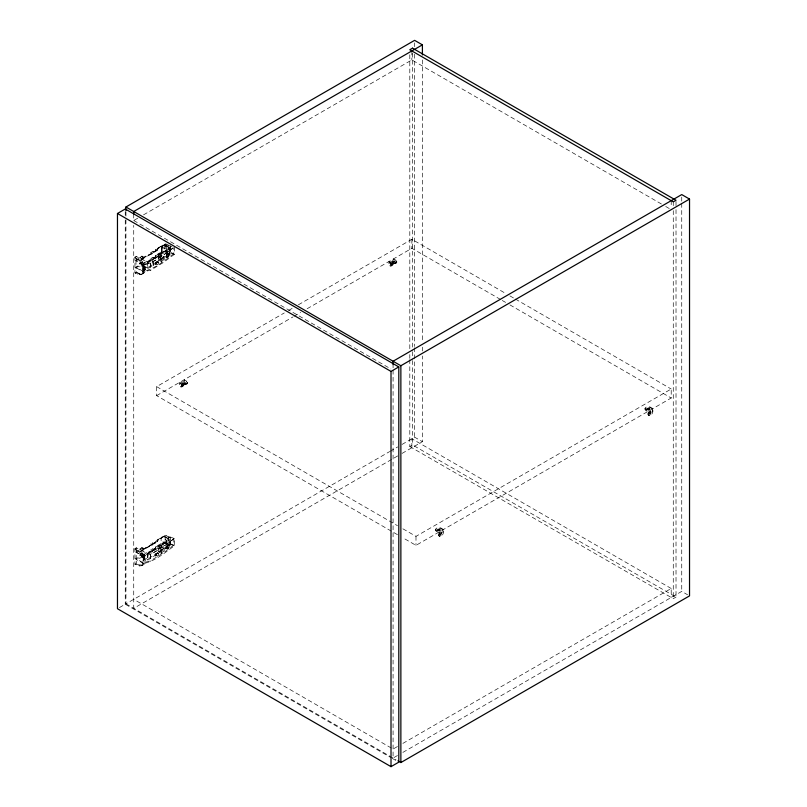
<?xml version="1.0" encoding="UTF-8"?>
<svg xmlns="http://www.w3.org/2000/svg" width="807" height="807" viewBox="0 0 807 807"><rect width="100%" height="100%" fill="white"/><g stroke="black" fill="none" stroke-linecap="round" stroke-linejoin="round"><path stroke-width="0.61" stroke-dasharray="4.04 3.03" d="M169.389 251.058L169.389 245.61L168.623 245.853C164.9 243.351 156.155 246.074 166.464 249.04L168.956 247.598L170.66 252.056L166.464 254.477C156.114 251.32 164.921 248.879 168.623 251.3L170.196 251.138L170.66 252.056L170.59 246.115M161.733 537.381L162.288 536.605L165.405 536.362L170.59 537.553L170.66 543.494L166.464 545.915C159.695 546.47 158.828 531.299 166.464 540.478L168.956 539.036L170.66 543.494L169.894 542.465L166.091 541.83L162.288 542.052L161.733 542.818M439.492 533.941L439.22 533.588A1.624 0.938 -60 0 1 440.329 531.964A1.624 0.938 -60 0 1 441.439 532.307L439.22 534.274A1.624 0.938 -60 0 0 440.329 534.617A1.624 0.938 -60 0 0 441.439 532.993L439.2 534.103M648.889 413.043L648.616 412.69A1.624 0.938 -60 0 1 649.726 411.076A1.624 0.938 -60 0 1 650.835 411.419L648.616 413.376A1.624 0.938 -60 0 0 649.726 413.719A1.624 0.938 -60 0 0 650.835 412.095L648.596 413.214M134.94 257.12L136.302 256.333C141.548 259.34 147.641 266.562 144.201 272.746L142.849 273.533C146.289 267.339 140.196 260.116 134.94 257.12L134.94 272.877L137.644 274.229L141.487 274.39L142.839 273.603L139.006 273.442L136.302 272.09L135.919 267.107L137.866 265.977L140.347 266.552L157.476 256.666L158.202 254.83L165.546 250.594L173.798 253.691L173.798 248.395M155.126 542.909L155.801 541.225L165.546 535.687L173.798 538.773L173.798 545.129L165.546 542.032L158.202 546.268L157.476 548.104L140.347 557.99L137.866 557.415L135.919 558.545L136.121 559.382L143.696 563.548C144.857 557.344 140.035 551.484 134.94 548.558L134.94 564.315L139.712 566.06L142.839 565.041L143.707 563.548C155.317 560.946 164.84 552.734 174.373 545.794L174.373 538.541L165.546 535.233L155.801 540.771L155.126 542.909L150.818 544.271L152.624 542.768L153.602 543.333L155.126 542.455M155.126 251.017L153.602 251.895L152.624 251.33L150.818 252.833L155.126 251.471L155.801 249.333L163.266 245.025L170.438 247.709L170.438 254.054L147.913 268.6L139.752 263.889L141.871 261.912L143.343 262.628L142.809 263.566L143.394 262.769M155.126 251.471L155.801 249.333M173.434 247.789C164.114 254.75 154.621 262.406 143.202 265.029L135.919 260.752L137.866 259.632L140.347 260.207L157.476 250.321L158.202 248.031L165.546 243.795L169.954 245.449M157.476 250.321L158.202 248.031M155.126 256.919L153.602 257.796L152.624 257.231L150.818 258.724L155.126 257.372L155.801 255.224L163.266 250.916L169.863 253.388L169.863 247.941L163.266 245.025M155.126 257.372L155.801 255.224M135.919 267.561L137.866 266.431L140.347 267.006L157.476 257.12L158.202 254.83M157.476 541.759L158.202 539.469L157.476 541.759L140.347 551.645L137.866 551.07L135.919 552.2L143.202 556.467C155.005 553.814 164.719 545.653 174.373 538.541M155.126 548.357L153.602 549.234L152.624 548.669L150.818 550.162L155.126 548.81L155.801 546.662L163.266 542.354L169.863 544.826L169.863 539.379L163.266 536.463L170.438 539.147L170.438 545.492L147.913 560.038L139.752 555.327L141.871 553.35L143.343 554.066L142.809 555.004L143.394 554.207M155.126 548.81L155.801 546.662M135.919 558.999L137.866 557.869L140.347 558.444L157.476 548.558L158.202 546.268M168.441 255.819L166.595 257.504L165.405 256.283C165.294 253.731 169.995 251.31 168.441 255.819L167.231 257.06L165.657 257.06M169.863 253.388L147.429 267.863L147.429 262.416L139.752 257.988L141.871 256.011L143.343 256.737L142.809 257.665L143.394 256.878M139.752 257.988L141.871 256.465L143.394 257.332M139.752 263.889L141.871 262.366L143.394 263.223M169.863 544.826L147.429 559.301L147.429 553.854L139.752 549.426L141.871 547.449L143.343 548.175L142.809 549.103L143.394 548.316M139.752 549.426L141.871 547.903L143.394 548.77M139.752 555.327L141.871 553.804L143.394 554.661M173.798 253.691C164.285 260.59 154.863 268.973 143.202 271.374L135.919 267.107M173.798 538.773L164.144 546.016L150.304 554.57L150.304 560.915L143.202 562.812L135.959 558.636M173.798 545.129L164.144 552.371L150.304 560.915M164.194 256.455L161.259 258.371L161.259 262.003L160.754 258.079L164.194 256.455L164.194 260.086L161.259 262.003M174.373 247.103L174.373 254.356L163.155 262.668L150.566 270.295L144.947 271.384L144.947 264.131M164.194 547.892L161.259 549.809L161.259 553.441L160.754 549.517L164.194 547.892L164.194 551.524L161.259 553.441M170.438 247.709L152.735 259.36L152.735 264.797M161.652 545.27L170.438 539.147M144.554 270.597L144.554 264.242C155.993 262.709 164.517 253.448 173.798 247.335L165.546 244.249L155.801 249.787M160.754 261.71L163.74 259.824L163.74 256.192M141.487 274.39L144.201 272.746M160.754 553.148L163.74 551.262L163.74 547.63M141.487 565.828L144.201 564.184C147.641 558 141.548 550.778 136.302 547.771L134.94 548.558M162.187 253.63L153.219 259.188L153.219 265.533M158.424 256.737L161.925 255.143L161.925 258.775L158.908 260.641L158.424 256.737L158.908 260.641M158.908 257.019L161.925 255.143M158.424 260.368L161.44 258.492L161.44 254.861M152.735 550.798L162.187 545.068M158.424 548.175L161.925 546.581L161.925 550.213L158.908 552.089L158.424 548.175L158.908 552.089M158.908 548.457L161.925 546.581M158.424 551.806L161.44 549.93L161.44 546.309M133.73 214.026L133.73 220.503L138.098 217.981M143.555 214.833L411.863 59.93L661.397 203.989M135.435 257.342L136.786 256.555M137.644 258.896L139.006 258.109M135.919 260.752L137.866 259.178L140.347 259.753L157.476 249.867M142.809 257.665L143.606 258.129L145.603 256.233L150.707 254.134L146.481 256.465L145.603 256.233M142.809 257.211L143.606 257.675L144.715 256.747M139.712 260.883L141.074 260.096M150.707 254.588L152.291 253.68L150.818 252.379M141.487 263.163L142.839 262.386M155.801 255.678L163.266 251.37L170.438 254.054M142.809 263.566L143.606 264.02L144.715 262.638L150.213 259.753L152.291 259.572L150.818 258.724M142.809 263.112L143.606 263.566L144.715 262.638M150.707 260.036L144.735 263.375M158.202 255.284L165.546 251.048L174.373 254.356M142.849 265.594L144.201 264.807M134.94 272.877L136.302 272.09M143.707 268.005L145.058 267.218M135.435 273.22L136.786 272.433M143.999 270.224L145.351 269.437M137.644 274.229L139.006 273.442M136.302 267.843L143.696 272.11L145.058 271.323M139.712 274.622L141.074 273.845M397.458 534.668L156.649 395.632L156.649 386.634L284.256 312.965M288.613 310.443L292.981 307.921M298.429 304.774L411.863 239.286L505.575 293.395M156.649 395.632L292.981 316.919M294.071 316.283L300.618 312.511M307.154 308.728L411.863 248.284L501.218 299.871M180.122 383.396L184.712 380.753L186.71 381.903A3.268 1.886 0 0 1 186.427 384.384A3.268 1.886 0 0 1 182.13 384.556L180.122 383.396L180.122 385.706A3.268 1.886 -60 0 0 182.422 386.704A3.268 1.886 -60 0 0 184.712 383.063L184.712 380.753M389.529 262.497L394.109 259.854L396.116 261.014A3.268 1.886 0 0 1 395.823 263.496A3.268 1.886 0 0 1 391.526 263.657L389.529 262.497L389.529 264.817A3.268 1.886 -60 0 0 391.819 265.806A3.268 1.886 -60 0 0 394.109 262.174L394.109 259.854M181.575 385.373L185.691 382.659L181.595 385.534A1.624 0.938 -60 0 0 182.705 385.877A1.624 0.938 -60 0 0 183.814 384.253L183.542 383.9M390.971 264.474L395.087 261.771L390.992 264.635A1.624 0.938 -60 0 0 392.101 264.978A1.624 0.938 -60 0 0 393.211 263.364L392.938 263.011M135.919 552.2L137.866 550.616L140.347 551.191L157.476 541.305M136.121 559.382L136.302 552.028L143.696 556.295L144.947 555.569L144.947 562.832M142.809 549.103L143.606 549.567L145.603 547.671L152.291 544.664L150.707 546.026L145.603 547.671M142.809 548.649L143.606 549.113L144.715 548.185M155.801 547.116L163.266 542.808L170.438 545.492M142.809 555.004L143.606 555.458L144.715 554.076L150.213 551.191L152.291 551.01L150.818 550.162M142.809 554.55L143.606 555.004L144.715 554.076M158.202 546.722L165.546 542.486L174.373 545.794M150.707 551.474L144.735 554.812M139.752 548.972L147.913 553.693L153.219 550.626M134.94 564.315L136.302 563.528L136.302 559.281M119.416 607.6L125.256 604.221L391.173 757.753M125.942 219.605L125.942 603.828L389.559 451.627M390.043 451.345L397.68 446.937M402.047 444.425L414.606 437.162L422.404 441.661L422.404 355.998M409.805 359.64L409.805 446.553L412.548 444.97L676.014 597.079L676.014 209.084M397.68 455.935L133.73 608.327L133.73 225.365M402.047 453.413L422.404 441.661M402.915 528.817L415.988 536.362L671.202 389.014L671.202 398.012L415.988 545.361L402.915 537.815M437.344 530.885L439.422 529.503A1.624 0.938 0 0 0 437.465 529.654A1.624 0.938 0 0 0 437.202 530.784L440.017 529.846A1.624 0.938 0 0 1 439.754 530.976A1.624 0.938 0 0 1 437.798 531.127L437.626 530.713M646.74 409.986L648.818 408.604A1.624 0.938 0 0 0 646.861 408.756A1.624 0.938 0 0 0 646.609 409.885L649.413 408.947A1.624 0.938 0 0 1 649.151 410.077A1.624 0.938 0 0 1 647.194 410.228L647.022 409.825M437.626 531.046L439.876 529.745M647.022 410.148L649.282 408.846M439.2 533.78L441.459 532.479M648.596 412.881L650.856 411.58M397.437 746.536L393.08 749.057L133.73 599.329M402.895 743.388L671.202 588.485L671.202 597.473M397.437 755.534L393.08 758.055L393.08 370.06M402.885 752.396L681.744 591.39L687.584 594.769M409.805 446.553L673.27 598.663L676.014 597.079M142.839 565.041L139.006 564.88L136.302 563.528M168.441 253.247L166.595 254.336L166.02 257.272M166.02 548.71L167.392 548.589L168.441 547.257L166.323 548.78L165.405 547.721C167.11 544.13 170.257 541.739 165.798 547.953L165.657 548.498M169.208 253.64L167.029 254.588L166.383 257.483L167.967 257.483L169.783 254.609L169.208 253.64L169.208 255.466L167.029 257.756L166.232 256.757L167.029 254.588L169.541 253.832M169.208 545.078L167.826 545.189L166.141 548.145L166.444 548.952L167.826 548.841L169.208 546.904L169.208 545.078L169.783 546.046L168.875 548.155L166.383 548.921M157.809 261.488L155.701 262.184L154.924 264.03L156.387 265.332L157.97 264.414L158.757 262.588L157.809 261.488L157.244 264L155.136 264.696M157.809 552.926L155.701 553.622L154.924 555.468L156.387 556.769L157.97 555.852L158.757 554.026L157.809 552.926L157.244 555.438L155.136 556.134M158.545 261.912L156.387 262.578L155.812 265.089M169.541 545.27L167.049 546.036L166.444 548.952M158.545 553.35L156.387 554.016L155.812 556.527M183.28 383.89L183.613 384.041A1.624 0.938 0 0 0 185.57 383.89A1.624 0.938 0 0 0 185.822 382.76L185.237 382.417A1.624 0.938 0 0 0 183.28 382.568A1.624 0.938 0 0 0 183.018 383.698L183.018 384.031A1.624 0.938 0 0 1 183.28 382.901A1.624 0.938 0 0 1 185.237 382.75L181.595 384.848A1.624 0.938 -60 0 1 182.705 383.234A1.624 0.938 -60 0 1 183.814 383.567L183.542 383.567M134.94 257.796C139.772 260.53 145.361 267.147 142.214 272.827L139.349 273.825L134.94 272.191M134.94 549.234C139.772 551.968 145.361 558.585 142.214 564.264L139.349 565.263L134.94 563.629M665.755 206.511L671.202 209.659M509.933 295.907L514.291 298.429M515.38 299.054L671.202 389.014M502.307 300.497L505.575 302.383M509.933 304.905L671.202 398.012M392.938 262.678L393.211 262.678A1.624 0.938 -60 0 0 392.101 262.336A1.624 0.938 -60 0 0 390.992 263.95L394.633 261.851A1.624 0.938 0 0 0 392.676 262.003A1.624 0.938 0 0 0 392.414 263.132L392.555 262.9M389.72 265.695L390.295 266.028M648.485 415.091L649.06 415.423M133.73 220.503L390.901 368.97M160.754 258.079L161.259 258.371M150.818 252.833L152.291 253.68M150.818 258.27L152.291 259.118M139.752 257.534L147.913 262.245L147.913 268.6M139.752 263.435L147.429 267.863M671.202 588.485L411.863 438.756L411.863 447.744M180.324 386.593L180.899 386.916M439.089 535.989L439.664 536.322M156.649 386.634L397.458 525.67M150.818 543.817L152.291 544.664M160.754 549.517L161.259 549.809M150.818 544.271L152.291 545.118M150.818 549.708L152.291 550.556M139.752 554.873L147.429 559.301M125.942 603.828L395.995 759.74M392.263 758.378L398.799 762.151M395.087 262.093L395.228 262.194A1.624 0.938 0 0 1 394.966 263.324A1.624 0.938 0 0 1 393.009 263.475L392.838 263.072M185.691 382.992L185.822 383.093A1.624 0.938 0 0 1 185.57 384.223A1.624 0.938 0 0 1 183.613 384.374L183.441 383.961M135.919 260.308L136.121 267.944M161.763 251.703L161.743 245.621M681.744 197.1L681.744 202.133M681.744 203.394L681.744 591.39M676.014 201.528L676.014 207.823M673.27 201.851L673.27 205.634M673.27 210.667L673.27 598.663M671.202 200.661L671.202 207.409M645.055 408.483L645.055 409.139M435.659 529.372L435.659 530.038M422.404 59.96L422.404 342.148M422.404 347.181L422.404 350.964M415.988 536.362L415.988 545.361M414.606 42.872L414.606 46.645M414.606 54.21L414.606 346.465M414.606 347.726L414.606 437.162M412.548 53.191L412.548 350.49M412.548 351.751L412.548 359.307M412.548 360.568L412.548 444.97M411.863 50.932L411.863 59.93M411.863 239.286L411.863 248.284M409.805 54.775L409.805 349.562M409.805 354.596L409.805 358.379M396.772 261.619L396.772 262.285M393.08 363.755L393.08 368.799M187.375 382.518L187.375 383.174M170.277 245.752L170.277 251.189M168.623 245.853L168.623 251.3M168.623 537.291L168.623 542.738M166.464 249.04L166.464 254.477M166.464 540.478L166.464 545.915M166.383 245.015L166.383 250.452M165.163 244.975L165.163 250.422M165.163 536.413L165.163 541.86M164.174 244.904L164.174 250.352M162.187 245.197L162.187 250.644M161.864 246.387L161.864 251.834M153.461 261.307L153.461 267.662M150.566 263.042L150.566 270.295M150.566 554.48L150.566 561.733M150.304 263.132L150.304 269.477M147.913 553.693L147.913 560.038M144.554 555.68L144.554 562.035M143.696 272.11L143.696 264.857L136.302 260.59L136.302 256.333M143.696 556.295L143.696 563.548M143.202 265.029L143.202 271.374M143.202 556.467L143.202 562.812M142.355 265.967L142.355 272.584M136.302 547.771L136.302 552.028M125.942 212.049L125.942 218.344M125.256 211.515L125.256 215.287M125.256 220.321L125.256 604.221M181.313 384.687L181.313 385.373A1.624 0.938 -60 0 0 182.422 385.706A1.624 0.938 -60 0 0 183.522 384.092L183.522 383.406A1.624 0.938 -60 0 0 182.422 383.063A1.624 0.938 -60 0 0 181.313 384.687M390.709 263.788L390.709 264.474A1.624 0.938 -60 0 0 391.819 264.817A1.624 0.938 -60 0 0 392.918 263.193L392.918 262.507A1.624 0.938 -60 0 0 391.819 262.174A1.624 0.938 -60 0 0 390.709 263.788M439.512 533.75L439.512 534.436A1.624 0.938 -60 0 0 440.612 534.779A1.624 0.938 -60 0 0 441.722 533.155L441.722 532.479A1.624 0.938 -60 0 0 440.612 532.136A1.624 0.938 -60 0 0 439.512 533.75M648.909 412.861L648.909 413.537A1.624 0.938 -60 0 0 650.008 413.88A1.624 0.938 -60 0 0 651.118 412.266L651.118 411.58A1.624 0.938 -60 0 0 650.008 411.237A1.624 0.938 -60 0 0 648.909 412.861M394.966 261.67L394.633 261.529A1.624 0.938 0 0 0 392.676 261.67A1.624 0.938 0 0 0 392.414 262.8L393.009 263.143A1.624 0.938 0 0 0 394.966 262.991A1.624 0.938 0 0 0 395.228 261.872L394.966 261.67M649.151 408.423L648.818 408.281A1.624 0.938 0 0 0 646.861 408.423A1.624 0.938 0 0 0 646.609 409.553L647.194 409.895A1.624 0.938 0 0 0 649.151 409.754A1.624 0.938 0 0 0 649.413 408.624L649.151 408.423M439.754 529.321L439.422 529.17A1.624 0.938 0 0 0 437.465 529.321A1.624 0.938 0 0 0 437.202 530.451L437.798 530.794A1.624 0.938 0 0 0 439.754 530.643A1.624 0.938 0 0 0 440.017 529.513L439.754 529.321M396.116 260.348L393.534 258.865L393.534 261.841A3.268 1.886 -60 0 1 391.244 265.473A3.268 1.886 -60 0 1 388.954 264.484L388.954 261.508L391.526 262.991A3.268 1.886 0 0 0 395.823 262.83A3.268 1.886 0 0 0 396.116 260.348M652.873 408.594L650.301 407.101A3.268 1.886 0 0 0 646.004 407.273A3.268 1.886 0 0 0 645.721 409.754L648.293 411.237L648.293 414.213A3.268 1.886 -60 0 0 650.583 415.202A3.268 1.886 -60 0 0 652.873 411.57L652.873 408.594M652.298 408.927L650.301 407.767A3.268 1.886 0 0 0 646.004 407.928A3.268 1.886 0 0 0 645.721 410.41L647.718 411.57L647.718 413.88A3.268 1.886 -60 0 0 650.008 414.879A3.268 1.886 -60 0 0 652.298 411.237L652.298 408.927M186.71 381.247L184.137 379.754L184.137 382.73A3.268 1.886 -60 0 1 181.847 386.371A3.268 1.886 -60 0 1 179.558 385.383L179.558 382.407L182.13 383.89A3.268 1.886 0 0 0 186.427 383.728A3.268 1.886 0 0 0 186.71 381.247M443.477 529.483L440.904 528A3.268 1.886 0 0 0 436.607 528.161A3.268 1.886 0 0 0 436.315 530.643L438.897 532.136L438.897 535.112A3.268 1.886 -60 0 0 441.187 536.1A3.268 1.886 -60 0 0 443.477 532.459L443.477 529.483M442.902 529.816L440.904 528.656A3.268 1.886 0 0 0 436.607 528.827A3.268 1.886 0 0 0 436.315 531.309L438.322 532.459L438.322 534.779A3.268 1.886 -60 0 0 440.612 535.767A3.268 1.886 -60 0 0 442.902 532.136L442.902 529.816"/><path stroke-width="1.21" d="M125.942 210.788L125.942 207.006L414.606 40.35L422.404 44.849L422.404 54.926M117.469 213.492L125.256 208.993L398.799 366.923L398.799 762.151L391.012 766.65L117.469 608.72L117.469 213.492L391.012 371.422L398.799 366.923M422.404 44.849L133.73 211.505L133.73 214.026M125.942 207.006L400.867 365.732L689.531 199.077L689.531 595.889L400.867 762.554L397.942 760.86M689.531 199.077L681.744 194.578L393.08 361.233L393.08 364.613M400.867 365.732L400.867 762.554M391.012 371.422L391.012 766.65M412.548 48.158L409.805 49.741L673.27 201.851L676.014 200.267L412.548 48.158"/></g></svg>
